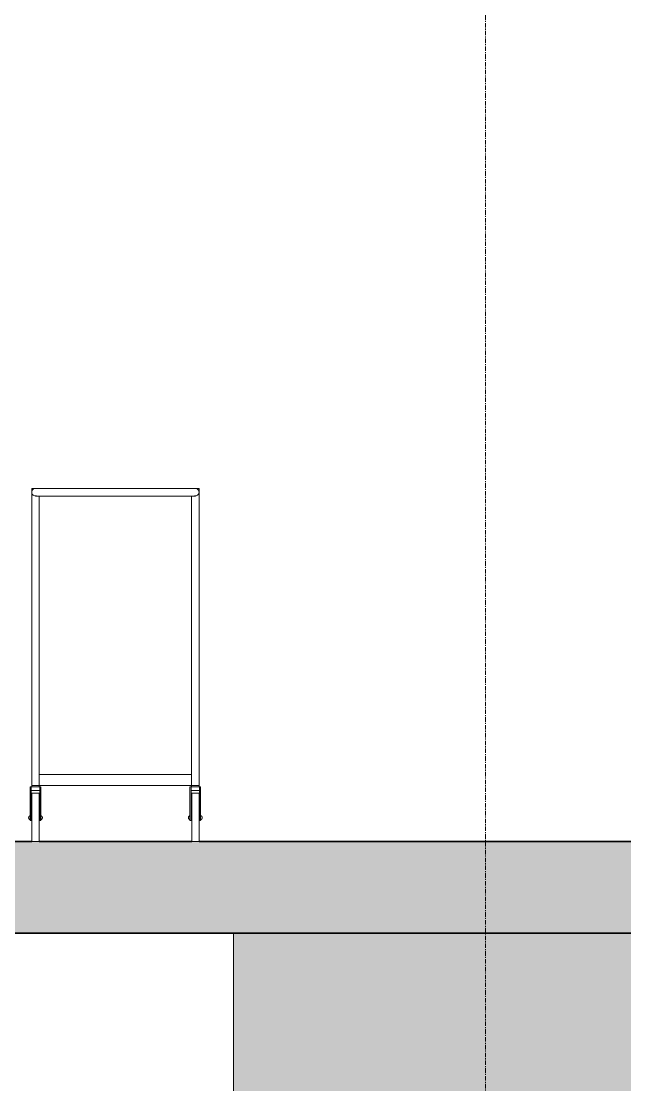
# Model space of a CAD drawing. Header units: inches. Extents: x -657 to 218, y -22 to 381.
# Drawn here: x -354.4 to -290.4, y 94.2 to 206.9 of the extents above; entities that cross this region are included whole.
import ezdxf

# ---------------------------------------------------------------- set-up
doc = ezdxf.new("R2010")
doc.units = ezdxf.units.IN
doc.header["$MEASUREMENT"] = 0
doc.linetypes.add('Grid Line', pattern=[0.826772, 0.472441, -0.11811, 0.11811, -0.11811])
for name, color, linetype, lineweight in [('A-FLOR', 192, 'Continuous', 9), ('A-FLOR-PATT', 8, 'Continuous', 9), ('A-WALL-PATT', 111, 'Continuous', 9), ('I-FURN', 30, 'Continuous', 9), ('I-WALL', 2, 'Continuous', 9), ('S-GRID', 1, 'Continuous', 9)]:
    doc.layers.add(name, color=color, linetype=linetype, lineweight=lineweight)

# ---------------------------------------------------------------- blocks, each defined once
blk = doc.blocks.new('Blocks_Library Cart_F03926EN - Wood and Light Blue-449774-Section 2')
at = {"layer": 'I-FURN'}
for p, q in [((-353.25, 125.91), (-353.25, 157.4)), ((-353.25, 157.4), (-352.71, 157.4)), ((-352.46, 157.4), (-350.88, 157.4)), ((-337.89, 157.4), (-350.88, 157.4)), ((-337.89, 157.4), (-337.14, 157.4)), ((-336.81, 157.4), (-336.32, 157.4)), ((-336.32, 157.4), (-335.53, 157.4)), ((-335.53, 157.4), (-335.53, 125.91)), ((-352.46, 156.62), (-352.46, 125.91)), ((-350.88, 156.61), (-337.89, 156.61)), ((-336.32, 125.91), (-336.32, 156.62)), ((-352.46, 125.91), (-352.46, 127.09)), ((-352.46, 127.09), (-336.32, 127.09)), ((-336.32, 127.09), (-336.32, 125.91)), ((-353.42, 122.57), (-353.42, 125.77)), ((-353.3, 125.77), (-353.42, 125.77)), ((-353.3, 125.77), (-353.3, 122.57)), ((-353.3, 125.41), (-353.3, 125.77)), ((-352.41, 125.77), (-353.3, 125.77)), ((-352.41, 125.41), (-353.3, 125.41)), ((-353.25, 125.91), (-352.46, 125.91)), ((-353.25, 125.91), (-353.25, 125.77)), ((-353.25, 125.91), (-353.25, 125.77)), ((-352.46, 125.12), (-353.25, 125.12)), ((-353.25, 125.12), (-353.25, 122.56)), ((-352.46, 125.91), (-336.32, 125.91)), ((-352.46, 125.77), (-352.46, 125.91)), ((-352.46, 125.77), (-352.46, 125.91)), ((-352.46, 122.56), (-352.46, 125.12)), ((-352.41, 122.57), (-352.41, 125.77)), ((-352.29, 125.77), (-352.41, 125.77)), ((-352.41, 125.77), (-352.41, 125.41)), ((-352.29, 125.77), (-352.29, 122.57)), ((-336.49, 122.57), (-336.49, 125.77)), ((-336.37, 125.77), (-336.49, 125.77)), ((-336.37, 125.77), (-336.37, 122.57)), ((-336.37, 125.41), (-336.37, 125.77)), ((-335.48, 125.77), (-336.37, 125.77)), ((-335.48, 125.41), (-336.37, 125.41)), ((-336.32, 125.91), (-335.53, 125.91)), ((-336.32, 125.91), (-336.32, 125.77)), ((-336.32, 125.91), (-336.32, 125.77)), ((-335.53, 125.12), (-336.31, 125.12)), ((-336.31, 125.12), (-336.31, 122.56)), ((-335.53, 125.77), (-335.53, 125.91)), ((-335.53, 125.77), (-335.53, 125.91)), ((-335.53, 122.56), (-335.53, 125.12)), ((-335.48, 122.57), (-335.48, 125.77)), ((-335.36, 125.77), (-335.48, 125.77)), ((-335.48, 125.77), (-335.48, 125.41)), ((-335.36, 125.77), (-335.36, 122.57)), ((-353.25, 124.81), (-353.3, 124.81)), ((-353.3, 124.54), (-353.25, 124.54)), ((-353.3, 124.54), (-353.25, 124.54)), ((-352.41, 124.81), (-352.46, 124.81)), ((-352.46, 124.54), (-352.41, 124.54)), ((-352.46, 124.54), (-352.41, 124.54)), ((-336.31, 124.81), (-336.37, 124.81)), ((-336.37, 124.54), (-336.31, 124.54)), ((-336.37, 124.54), (-336.31, 124.54)), ((-335.48, 124.81), (-335.53, 124.81)), ((-335.53, 124.54), (-335.48, 124.54)), ((-335.53, 124.54), (-335.48, 124.54)), ((-353.42, 122.57), (-353.42, 122.22)), ((-353.42, 122.28), (-353.42, 122.32)), ((-353.42, 122.29), (-353.42, 122.22)), ((-353.42, 122.22), (-353.3, 122.22)), ((-353.42, 122.22), (-353.3, 122.22)), ((-353.3, 122.22), (-353.3, 122.57)), ((-353.3, 122.22), (-353.3, 122.35)), ((-353.25, 122.56), (-353.25, 120)), ((-352.46, 120), (-352.46, 122.56)), ((-352.41, 122.57), (-352.41, 122.22)), ((-352.41, 122.35), (-352.41, 122.22)), ((-352.41, 122.22), (-352.29, 122.22)), ((-352.41, 122.22), (-352.29, 122.22)), ((-352.29, 122.22), (-352.29, 122.57)), ((-352.29, 122.32), (-352.29, 122.28)), ((-352.29, 122.22), (-352.29, 122.29)), ((-336.49, 122.57), (-336.49, 122.22)), ((-336.49, 122.28), (-336.49, 122.32)), ((-336.49, 122.29), (-336.49, 122.22)), ((-336.49, 122.22), (-336.37, 122.22)), ((-336.49, 122.22), (-336.37, 122.22)), ((-336.37, 122.22), (-336.37, 122.57)), ((-336.37, 122.22), (-336.37, 122.35)), ((-336.31, 122.56), (-336.31, 120)), ((-335.53, 120), (-335.53, 122.56)), ((-335.48, 122.57), (-335.48, 122.22)), ((-335.48, 122.35), (-335.48, 122.22)), ((-335.48, 122.22), (-335.36, 122.22)), ((-335.48, 122.22), (-335.36, 122.22)), ((-335.36, 122.22), (-335.36, 122.57)), ((-335.36, 122.32), (-335.36, 122.28)), ((-335.36, 122.22), (-335.36, 122.29)), ((-353.25, 120), (-352.46, 120)), ((-336.31, 120), (-335.53, 120))]:
    blk.add_line(p, q, dxfattribs=at)
at = {"layer": 'I-FURN', "flags": 128}
for points in [[(-350.88, 157.4), (-350.96, 157.4), (-351.04, 157.4), (-351.12, 157.4), (-351.2, 157.4), (-351.28, 157.4), (-351.35, 157.4), (-351.43, 157.4), (-351.5, 157.4), (-351.58, 157.4), (-351.65, 157.4), (-351.72, 157.4), (-351.79, 157.4), (-351.86, 157.4), (-351.93, 157.4), (-352, 157.4), (-352.06, 157.4), (-352.12, 157.4), (-352.18, 157.4), (-352.24, 157.4), (-352.3, 157.4), (-352.35, 157.4), (-352.4, 157.4), (-352.45, 157.4), (-352.5, 157.4), (-352.54, 157.4), (-352.58, 157.4), (-352.62, 157.4), (-352.66, 157.4), (-352.69, 157.4), (-352.72, 157.4), (-352.75, 157.4), (-352.77, 157.4), (-352.79, 157.4), (-352.81, 157.4), (-352.82, 157.4), (-352.84, 157.4), (-352.84, 157.4), (-352.85, 157.4), (-352.85, 157.4), (-352.85, 157.4)], [(-335.92, 157.4), (-335.93, 157.4), (-335.93, 157.4), (-335.94, 157.4), (-335.95, 157.4), (-335.96, 157.4), (-335.98, 157.4), (-336, 157.4), (-336.02, 157.4), (-336.05, 157.4), (-336.08, 157.4), (-336.11, 157.4), (-336.15, 157.4), (-336.18, 157.4), (-336.22, 157.4), (-336.27, 157.4), (-336.31, 157.4), (-336.36, 157.4), (-336.41, 157.4), (-336.47, 157.4), (-336.52, 157.4), (-336.58, 157.4), (-336.64, 157.4), (-336.7, 157.4), (-336.76, 157.4), (-336.83, 157.4), (-336.9, 157.4), (-336.96, 157.4), (-337.03, 157.4), (-337.11, 157.4), (-337.18, 157.4), (-337.25, 157.4), (-337.33, 157.4), (-337.4, 157.4), (-337.48, 157.4), (-337.56, 157.4), (-337.64, 157.4), (-337.71, 157.4), (-337.79, 157.4), (-337.87, 157.4), (-337.89, 157.4)], [(-352.85, 156.61), (-352.85, 156.61), (-352.85, 156.61), (-352.84, 156.61), (-352.83, 156.61), (-352.81, 156.61), (-352.8, 156.61), (-352.78, 156.61), (-352.75, 156.61), (-352.73, 156.61), (-352.7, 156.61), (-352.67, 156.61), (-352.63, 156.61), (-352.59, 156.61), (-352.55, 156.61), (-352.51, 156.61), (-352.46, 156.61), (-352.42, 156.61), (-352.36, 156.61), (-352.31, 156.61), (-352.26, 156.61), (-352.2, 156.61), (-352.14, 156.61), (-352.08, 156.61), (-352.01, 156.61), (-351.95, 156.61), (-351.88, 156.61), (-351.81, 156.61), (-351.74, 156.61), (-351.67, 156.61), (-351.6, 156.61), (-351.52, 156.61), (-351.45, 156.61), (-351.37, 156.61), (-351.3, 156.61), (-351.22, 156.61), (-351.14, 156.61), (-351.06, 156.61), (-350.98, 156.61), (-350.91, 156.61), (-350.88, 156.61)], [(-337.89, 156.61), (-337.81, 156.61), (-337.73, 156.61), (-337.66, 156.61), (-337.58, 156.61), (-337.5, 156.61), (-337.42, 156.61), (-337.35, 156.61), (-337.27, 156.61), (-337.2, 156.61), (-337.13, 156.61), (-337.05, 156.61), (-336.98, 156.61), (-336.91, 156.61), (-336.85, 156.61), (-336.78, 156.61), (-336.72, 156.61), (-336.65, 156.61), (-336.59, 156.61), (-336.54, 156.61), (-336.48, 156.61), (-336.43, 156.61), (-336.38, 156.61), (-336.33, 156.61), (-336.28, 156.61), (-336.24, 156.61), (-336.19, 156.61), (-336.16, 156.61), (-336.12, 156.61), (-336.09, 156.61), (-336.06, 156.61), (-336.03, 156.61), (-336.01, 156.61), (-335.99, 156.61), (-335.97, 156.61), (-335.95, 156.61), (-335.94, 156.61), (-335.93, 156.61), (-335.93, 156.61), (-335.92, 156.61), (-335.92, 156.61)], [(-353.58, 122.51), (-353.58, 122.52), (-353.58, 122.53), (-353.58, 122.54), (-353.57, 122.55), (-353.57, 122.56), (-353.57, 122.57), (-353.57, 122.58), (-353.57, 122.59), (-353.56, 122.6), (-353.56, 122.61), (-353.55, 122.62), (-353.55, 122.63), (-353.55, 122.64), (-353.54, 122.64), (-353.53, 122.65), (-353.53, 122.66), (-353.52, 122.67), (-353.52, 122.68), (-353.51, 122.68), (-353.5, 122.69), (-353.5, 122.7), (-353.49, 122.7), (-353.48, 122.71), (-353.47, 122.72), (-353.47, 122.72), (-353.46, 122.73), (-353.45, 122.73), (-353.44, 122.74), (-353.43, 122.74), (-353.42, 122.74), (-353.42, 122.75)], [(-353.58, 122.51), (-353.58, 122.52), (-353.58, 122.53), (-353.58, 122.54), (-353.57, 122.55), (-353.57, 122.56), (-353.57, 122.57), (-353.57, 122.58), (-353.57, 122.59), (-353.56, 122.6), (-353.56, 122.61), (-353.55, 122.62), (-353.55, 122.63)], [(-353.55, 122.41), (-353.56, 122.41), (-353.56, 122.42), (-353.56, 122.43), (-353.57, 122.44), (-353.57, 122.45), (-353.57, 122.46), (-353.57, 122.47), (-353.58, 122.48), (-353.58, 122.49), (-353.58, 122.5), (-353.58, 122.51), (-353.58, 122.51)], [(-353.42, 122.28), (-353.43, 122.29), (-353.43, 122.29), (-353.44, 122.3), (-353.45, 122.3), (-353.46, 122.31), (-353.47, 122.31), (-353.48, 122.32), (-353.48, 122.32), (-353.49, 122.33), (-353.5, 122.33), (-353.51, 122.34), (-353.51, 122.35), (-353.52, 122.36), (-353.53, 122.36), (-353.53, 122.37), (-353.54, 122.38), (-353.54, 122.39), (-353.55, 122.4), (-353.55, 122.41), (-353.56, 122.41), (-353.56, 122.42), (-353.56, 122.43), (-353.57, 122.44), (-353.57, 122.45), (-353.57, 122.46), (-353.57, 122.47), (-353.58, 122.48), (-353.58, 122.49), (-353.58, 122.5), (-353.58, 122.51), (-353.58, 122.51)], [(-352.29, 122.75), (-352.28, 122.74), (-352.27, 122.74), (-352.26, 122.73), (-352.25, 122.73), (-352.25, 122.72), (-352.24, 122.72), (-352.23, 122.71), (-352.22, 122.71), (-352.21, 122.7), (-352.21, 122.69), (-352.2, 122.69), (-352.19, 122.68), (-352.19, 122.67), (-352.18, 122.67), (-352.17, 122.66), (-352.17, 122.65), (-352.16, 122.64), (-352.16, 122.63), (-352.15, 122.62), (-352.15, 122.62), (-352.15, 122.61), (-352.14, 122.6), (-352.14, 122.59), (-352.14, 122.58), (-352.13, 122.57), (-352.13, 122.56), (-352.13, 122.55), (-352.13, 122.54), (-352.13, 122.53), (-352.13, 122.52), (-352.13, 122.51)], [(-352.13, 122.51), (-352.13, 122.5), (-352.13, 122.5), (-352.13, 122.49), (-352.13, 122.48), (-352.13, 122.47), (-352.13, 122.46), (-352.14, 122.45), (-352.14, 122.44), (-352.14, 122.43), (-352.15, 122.42), (-352.15, 122.41), (-352.16, 122.4), (-352.16, 122.39), (-352.17, 122.38), (-352.17, 122.38), (-352.18, 122.37), (-352.18, 122.36), (-352.19, 122.35), (-352.2, 122.35), (-352.2, 122.34), (-352.21, 122.33), (-352.22, 122.33), (-352.22, 122.32), (-352.23, 122.31), (-352.24, 122.31), (-352.25, 122.3), (-352.26, 122.3), (-352.27, 122.29), (-352.28, 122.29), (-352.28, 122.29), (-352.29, 122.28)], [(-352.13, 122.51), (-352.13, 122.5), (-352.13, 122.5), (-352.13, 122.49), (-352.13, 122.48), (-352.13, 122.47), (-352.13, 122.46), (-352.14, 122.45), (-352.14, 122.44), (-352.14, 122.43), (-352.15, 122.42), (-352.15, 122.41), (-352.16, 122.4), (-352.16, 122.39), (-352.17, 122.38), (-352.17, 122.38), (-352.18, 122.37), (-352.18, 122.36), (-352.19, 122.35), (-352.2, 122.35), (-352.2, 122.34), (-352.21, 122.33)], [(-352.16, 122.63), (-352.15, 122.62), (-352.15, 122.62), (-352.15, 122.61), (-352.14, 122.6), (-352.14, 122.59), (-352.14, 122.58), (-352.13, 122.57), (-352.13, 122.56), (-352.13, 122.55), (-352.13, 122.54), (-352.13, 122.53), (-352.13, 122.52), (-352.13, 122.51)], [(-336.65, 122.51), (-336.65, 122.52), (-336.65, 122.53), (-336.65, 122.54), (-336.65, 122.55), (-336.64, 122.56), (-336.64, 122.57), (-336.64, 122.58), (-336.64, 122.59), (-336.63, 122.6), (-336.63, 122.61), (-336.63, 122.62), (-336.62, 122.63), (-336.62, 122.64), (-336.61, 122.64), (-336.61, 122.65), (-336.6, 122.66), (-336.59, 122.67), (-336.59, 122.68), (-336.58, 122.68), (-336.57, 122.69), (-336.57, 122.7), (-336.56, 122.7), (-336.55, 122.71), (-336.54, 122.72), (-336.54, 122.72), (-336.53, 122.73), (-336.52, 122.73), (-336.51, 122.74), (-336.5, 122.74), (-336.49, 122.74), (-336.49, 122.75)], [(-336.65, 122.51), (-336.65, 122.52), (-336.65, 122.53), (-336.65, 122.54), (-336.65, 122.55), (-336.64, 122.56), (-336.64, 122.57), (-336.64, 122.58), (-336.64, 122.59), (-336.63, 122.6), (-336.63, 122.61), (-336.63, 122.62), (-336.62, 122.63)], [(-336.62, 122.41), (-336.63, 122.41), (-336.63, 122.42), (-336.63, 122.43), (-336.64, 122.44), (-336.64, 122.45), (-336.64, 122.46), (-336.64, 122.47), (-336.65, 122.48), (-336.65, 122.49), (-336.65, 122.5), (-336.65, 122.51), (-336.65, 122.51)], [(-336.49, 122.28), (-336.5, 122.29), (-336.51, 122.29), (-336.51, 122.3), (-336.52, 122.3), (-336.53, 122.31), (-336.54, 122.31), (-336.55, 122.32), (-336.56, 122.32), (-336.56, 122.33), (-336.57, 122.33), (-336.58, 122.34), (-336.58, 122.35), (-336.59, 122.36), (-336.6, 122.36), (-336.6, 122.37), (-336.61, 122.38), (-336.61, 122.39), (-336.62, 122.4), (-336.62, 122.41), (-336.63, 122.41), (-336.63, 122.42), (-336.63, 122.43), (-336.64, 122.44), (-336.64, 122.45), (-336.64, 122.46), (-336.64, 122.47), (-336.65, 122.48), (-336.65, 122.49), (-336.65, 122.5), (-336.65, 122.51), (-336.65, 122.51)], [(-335.36, 122.75), (-335.35, 122.74), (-335.34, 122.74), (-335.33, 122.73), (-335.32, 122.73), (-335.32, 122.72), (-335.31, 122.72), (-335.3, 122.71), (-335.29, 122.71), (-335.28, 122.7), (-335.28, 122.69), (-335.27, 122.69), (-335.26, 122.68), (-335.26, 122.67), (-335.25, 122.67), (-335.24, 122.66), (-335.24, 122.65), (-335.23, 122.64), (-335.23, 122.63), (-335.22, 122.62), (-335.22, 122.62), (-335.22, 122.61), (-335.21, 122.6), (-335.21, 122.59), (-335.21, 122.58), (-335.2, 122.57), (-335.2, 122.56), (-335.2, 122.55), (-335.2, 122.54), (-335.2, 122.53), (-335.2, 122.52), (-335.2, 122.51)], [(-335.2, 122.51), (-335.2, 122.5), (-335.2, 122.5), (-335.2, 122.49), (-335.2, 122.48), (-335.2, 122.47), (-335.21, 122.46), (-335.21, 122.45), (-335.21, 122.44), (-335.21, 122.43), (-335.22, 122.42), (-335.22, 122.41), (-335.23, 122.4), (-335.23, 122.39), (-335.24, 122.38), (-335.24, 122.38), (-335.25, 122.37), (-335.25, 122.36), (-335.26, 122.35), (-335.27, 122.35), (-335.27, 122.34), (-335.28, 122.33), (-335.29, 122.33), (-335.3, 122.32), (-335.3, 122.31), (-335.31, 122.31), (-335.32, 122.3), (-335.33, 122.3), (-335.34, 122.29), (-335.35, 122.29), (-335.36, 122.29), (-335.36, 122.28)], [(-335.2, 122.51), (-335.2, 122.5), (-335.2, 122.5), (-335.2, 122.49), (-335.2, 122.48), (-335.2, 122.47), (-335.21, 122.46), (-335.21, 122.45), (-335.21, 122.44), (-335.21, 122.43), (-335.22, 122.42), (-335.22, 122.41), (-335.23, 122.4), (-335.23, 122.39), (-335.24, 122.38), (-335.24, 122.38), (-335.25, 122.37), (-335.25, 122.36), (-335.26, 122.35), (-335.27, 122.35), (-335.27, 122.34), (-335.28, 122.33)], [(-335.23, 122.63), (-335.22, 122.62), (-335.22, 122.62), (-335.22, 122.61), (-335.21, 122.6), (-335.21, 122.59), (-335.21, 122.58), (-335.2, 122.57), (-335.2, 122.56), (-335.2, 122.55), (-335.2, 122.54), (-335.2, 122.53), (-335.2, 122.52), (-335.2, 122.51)]]:
    blk.add_lwpolyline(points, dxfattribs=at)
at = {"layer": 'I-FURN'}
for centre, start, end in [((-352.85, 157.01), 77.0022, 180), ((-352.85, 157.01), 180, 282.9978), ((-335.92, 157.01), 0, 105), ((-335.92, 157.01), 255, 0)]:
    blk.add_arc(centre, 0.394, start, end, dxfattribs=at)

msp = doc.modelspace()

# ---------------------------------------------------------------- hatches: boundary and pattern name
at = {"layer": 'A-FLOR-PATT'}
msp.add_hatch(color=256, dxfattribs=at).paths.add_polyline_path([(-318.83, 110.27), (51.65, 110.27), (51.65, 120), (-568.94, 120), (-568.94, 110.27), (-332.04, 110.27)])
msp.add_hatch(color=256, dxfattribs=at).paths.add_polyline_path([(-318.83, 110.27), (51.65, 110.27), (51.65, 120), (-568.94, 120), (-568.94, 110.27), (-332.04, 110.27)])
msp.add_hatch(color=256, dxfattribs=at).paths.add_polyline_path([(-318.83, 110.27), (51.65, 110.27), (51.65, 120), (-568.94, 120), (-568.94, 110.27), (-332.04, 110.27)])
at = {"layer": 'A-WALL-PATT'}
h = msp.add_hatch(dxfattribs=at)
h.set_pattern_fill('FP_3', color=256, style=0, pattern_type=2)
h.set_pattern_definition([(0, (-574.646, 0), (0, 2.953), []), (90, (-574.646, 0), (-4.429, 2.953), [2.953, -2.953])])
h.paths.add_polyline_path([(-234.29, 13.95), (-234.4, 13.98), (-234.33, 13.95), (-234.3, 13.95)])
h.paths.add_polyline_path([(-234.96, 0), (-193.62, 0), (-193.62, 49.97), (-104.59, 110.27), (-331.88, 110.27), (-331.88, 39.37), (-278.37, 39.37), (-278.37, 41.34), (-278.86, 41.34), (-278.86, 43.31), (-276.89, 43.31), (-276.89, 41.34), (-277.39, 41.34), (-277.39, 39.37), (-238.57, 39.37), (-238.57, 35.43), (-277.39, 35.43), (-277.39, 33.46), (-275.15, 33.46), (-275.15, 29.53), (-274.77, 29.53), (-274.75, 33.46), (-270.5, 33.46), (-270.5, 29.53), (-268.94, 29.53), (-268.93, 33.46), (-265.93, 33.46), (-265.93, 29.53), (-265.55, 29.53), (-265.53, 33.46), (-262.92, 33.46), (-262.92, 29.53), (-262.15, 29.53), (-262.15, 33.46), (-259.52, 33.46), (-259.52, 29.53), (-259.14, 29.53), (-259.13, 33.46), (-256.13, 33.46), (-256.13, 29.53), (-255.35, 29.53), (-255.35, 33.46), (-239.34, 33.46), (-239.34, 29.53), (-226.85, 29.53), (-226.85, 29.41), (-226.61, 29.26), (-226.52, 29.02), (-226.6, 28.82), (-226.85, 28.62), (-227.84, 28.62), (-227.84, 26.06), (-227.72, 25.83), (-227.8, 25.68), (-227.87, 25.59), (-233.06, 25.59), (-233.08, 23.43), (-234.42, 23.4), (-234.47, 23.37), (-234.62, 23.34), (-234.42, 23.35), (-234.17, 23.24), (-234.18, 23.18), (-234.2, 23.07), (-234.3, 23.03), (-234.32, 23.02), (-234.29, 22.86), (-234.18, 22.73), (-234.18, 22.59), (-234.36, 22.09), (-234.42, 21.74), (-234.43, 21.42), (-234.35, 20.91), (-234.15, 20.44), (-234.11, 20.35), (-234.12, 20.19), (-234.25, 19.9), (-234.01, 19.31), (-233.92, 18.63), (-233.94, 18.34), (-234.06, 17.83), (-234.31, 17.38), (-234.05, 17.35), (-234.02, 17.28), (-234.16, 16.97), (-234.43, 16.32), (-234.54, 15.75), (-234.54, 15.58), (-234.4, 14.77), (-234.24, 14.38), (-234.14, 14.07), (-234.18, 14.04), (-234.18, 14.02), (-234.18, 14.01), (-234.29, 13.95), (-234.06, 13.95), (-234.08, 9.25), (-234.3, 8.21), (-234.97, 6.47), (-235.03, 6.06), (-234.98, 5.4), (-234.81, 4.83), (-234.56, 4.38), (-234.42, 4.24), (-234.3, 4.15), (-234.39, 3.95), (-234.5, 3.89), (-234.48, 3.69), (-234.3, 3.54), (-234.39, 3.36), (-234.5, 3.27), (-234.5, 3.1), (-234.59, 3.09), (-234.32, 2.94), (-234.47, 2.7), (-234.99, 2.15), (-235.25, 1.72), (-235.34, 1.53), (-235.1, 1.45), (-235, 1.35), (-234.88, 1.16), (-234.81, 0.95), (-234.79, 0.75), (-234.84, 0.75), (-235.03, 0.2), (-235.37, 0), (-235, 0)])
h.paths.add_polyline_path([(-530.24, 24.4), (-530.28, 24.33), (-530.24, 24.34)])
h.paths.add_polyline_path([(-529.99, 24.46), (-530.13, 24.46), (-530.18, 24.39), (-530.06, 24.41), (-530.03, 24.43)])
h.paths.add_polyline_path([(-529.87, 24.3), (-529.83, 24.3), (-529.77, 24.18)])
h.paths.add_polyline_path([(-568.94, 0), (-561.17, 0), (-560.86, 8.86), (-561.52, 8.86), (-561.54, 9.61), (-561.71, 9.7), (-561.75, 9.84), (-561.65, 10.03), (-561.56, 10.09), (-561.59, 10.12), (-561.74, 10), (-561.78, 9.91), (-561.82, 10.21), (-561.83, 11.23), (-561.7, 14.04), (-561.55, 16.14), (-561.14, 19.9), (-560.59, 23.51), (-560.41, 24.08), (-560.37, 24.05), (-560.34, 24.09), (-560.37, 24.21), (-560.33, 24.34), (-560.24, 24.44), (-558.67, 25.5), (-558.36, 26.54), (-557.82, 28.44), (-557.64, 28.8), (-557.12, 29.36), (-556.69, 29.61), (-556.31, 29.73), (-555.88, 29.78), (-534.62, 29.76), (-534.1, 29.66), (-533.62, 29.44), (-533.37, 29.24), (-532.89, 28.63), (-532.6, 27.83), (-532.36, 26.91), (-531.95, 25.62), (-531.95, 25.56), (-532.12, 25.55), (-532.09, 25.52), (-531.97, 25.52), (-531.83, 25.46), (-529.95, 24.4), (-529.69, 23.99), (-529.45, 22.94), (-529.39, 22.59), (-528.78, 18.06), (-528.45, 14.27), (-528.31, 10.63), (-528.4, 9.94), (-528.57, 9.61), (-528.66, 9.61), (-528.68, 8.86), (-529.32, 8.86), (-528.96, 0), (-510.7, 0), (-510.7, 96), (-568.94, 96), (-568.94, 7.02)])
h.paths.add_polyline_path([(-560.19, 0), (-559.33, 0), (-558.97, 8.86), (-559.64, 8.86), (-560.38, 0), (-560.2, 0)])
h.paths.add_polyline_path([(-557.45, 0), (-556.93, 0), (-556.61, 8.86), (-557.75, 8.86), (-558.49, 0), (-558.31, 0)])
h.paths.add_polyline_path([(-556.14, 0), (-534.53, 0), (-535.28, 8.86), (-555.39, 8.86), (-556.09, 0.6)])
h.paths.add_polyline_path([(-533.74, 0), (-532.15, 0), (-532.9, 8.86), (-534.09, 8.86), (-533.8, 1.5)])
h.paths.add_polyline_path([(-530.81, 0), (-529.75, 0), (-530.5, 8.86), (-531.18, 8.86), (-530.87, 1.5)])
h.paths.add_polyline_path([(-302.14, 0), (-281.42, 0), (-281.47, 0.1), (-281.57, 0.1), (-281.92, 2.76), (-283.66, 2.76), (-283.66, 14.33), (-284.04, 14.33), (-284.06, 2.76), (-288.31, 2.76), (-288.31, 14.33), (-295.74, 14.33), (-296.85, 0.11), (-297.03, 0.09), (-297.44, 0.13), (-297.43, 0.18), (-297.4, 3.95), (-297.19, 14.33), (-298.32, 14.33), (-298.32, 16.14), (-298.1, 16.17), (-298.19, 16.24), (-298.19, 16.27), (-298.28, 16.29), (-298.28, 16.4), (-297.71, 17.19), (-297.37, 17.43), (-296.76, 17.66), (-296.13, 17.71), (-288.31, 17.71), (-288.31, 25.59), (-302.14, 25.59), (-302.14, 1.97), (-303.77, 1.97), (-303.77, 0), (-302.74, 0)])
h.paths.add_polyline_path([(-281.33, 0), (-280.81, 0), (-280.84, 0.1), (-281.06, 0.06), (-281.1, 0.04), (-281.36, 0.04), (-281.41, 0.1), (-281.45, 0.1), (-281.39, 0), (-281.33, 0)])
h.paths.add_polyline_path([(-280.81, 0), (-278.37, 0), (-278.37, 2.76), (-279.02, 2.76), (-279.02, 25.59), (-279.6, 25.56), (-279.79, 24.72), (-279.81, 2.76), (-280.93, 2.76), (-280.81, 0.76), (-280.81, 0.16)])
h.paths.add_polyline_path([(-275.15, 0), (-246.42, 0), (-246.47, 0.1), (-246.57, 0.1), (-246.92, 2.76), (-255.35, 2.76), (-255.35, 8.7), (-247.68, 8.7), (-247.73, 9.09), (-255.35, 9.09), (-255.35, 14.33), (-256.13, 14.33), (-256.14, 2.76), (-259.14, 2.76), (-259.14, 14.33), (-259.52, 14.33), (-259.54, 2.76), (-261.61, 2.76), (-261.72, 1.5), (-261.89, 0.1), (-262.03, 0.09), (-262.44, 0.13), (-262.43, 0.18), (-262.4, 3.95), (-262.2, 14.33), (-262.92, 14.33), (-262.94, 2.76), (-265.55, 2.76), (-265.55, 25.59), (-265.93, 25.59), (-265.94, 2.76), (-268.94, 2.76), (-268.94, 25.59), (-270.5, 25.59), (-270.52, 2.76), (-274.77, 2.76), (-274.77, 25.59), (-275.15, 25.59), (-275.16, 2.76), (-277.39, 2.76), (-277.39, 0), (-275.15, 0)])
h.paths.add_polyline_path([(-246.26, 0), (-245.81, 0), (-245.84, 0.1), (-246.06, 0.06), (-246.1, 0.04), (-246.37, 0.06), (-246.41, 0.1), (-246.45, 0.1), (-246.39, 0), (-246.27, 0)])
h.paths.add_polyline_path([(-65.2, 0), (-65.2, 84.7), (-65.66, 84.7), (-65.66, 76.87), (-179.15, 0), (-117.72, 0), (-117.75, 1.97), (-117.85, 2.01), (-117.95, 2.03), (-118.09, 2.07), (-118.11, 2.17), (-118.08, 25.49), (-118.06, 25.52), (-118.05, 26.76), (-117.97, 26.96), (-117.98, 27.04), (-117.82, 27.2), (-117.7, 27.25), (-117.57, 27.19), (-117.57, 27.26), (-112.38, 27.27), (-112.32, 27.7), (-112.2, 28.02), (-111.71, 28.61), (-111.44, 28.82), (-110.94, 29.1), (-110.37, 29.31), (-109.72, 29.44), (-108.99, 29.49), (-107.8, 29.46), (-106.76, 29.19), (-106.18, 28.81), (-105.9, 28.52), (-105.72, 28.22), (-105.6, 27.75), (-105.54, 27.26), (-82.92, 27.22), (-82.72, 27.21), (-82.6, 27.01), (-82.57, 27.01), (-82.55, 26.74), (-82.58, 26.71), (-82.54, 26.29), (-82.52, 25.86), (-82.48, 25.86), (-82.48, 25.72), (-82.46, 25.58), (-81.75, 25.49), (-81.66, 25.39), (-81.62, 25.39), (-81.62, 2.17), (-81.66, 2.17), (-81.68, 2.03), (-81.75, 2.07), (-81.8, 1.99), (-81.9, 2.01), (-82.01, 1.97), (-82.01, 0), (-67.83, 0)])
h.paths.add_polyline_path([(-245.81, 0), (-236.14, 0), (-236.52, 0.22), (-236.7, 0.75), (-236.72, 0.75), (-236.64, 1.14), (-236.44, 1.43), (-236.2, 1.53), (-236.17, 1.54), (-236.58, 2.22), (-236.83, 2.5), (-237.16, 2.85), (-237.18, 2.98), (-237.1, 3.07), (-237.01, 3.1), (-237.04, 3.32), (-237.21, 3.44), (-237.17, 3.61), (-237.01, 3.7), (-237.03, 3.9), (-237.21, 4.03), (-237.17, 4.2), (-237.01, 4.29), (-236.66, 4.92), (-236.58, 5.18), (-236.49, 5.65), (-236.52, 6.33), (-236.58, 6.59), (-236.91, 7.48), (-237.23, 8.32), (-237.43, 9.46), (-237.45, 10.7), (-237.41, 13.95), (-237.23, 13.95), (-237.32, 14.02), (-237.33, 14.04), (-237.33, 14.07), (-237.41, 14.07), (-237.05, 14.98), (-236.97, 15.77), (-237.13, 16.5), (-237.45, 17.37), (-237.41, 17.41), (-237.26, 17.41), (-237.53, 18.06), (-237.59, 18.71), (-237.54, 19.16), (-237.39, 19.64), (-237.26, 19.95), (-237.38, 20.13), (-237.36, 20.4), (-237.24, 20.67), (-237.11, 21.17), (-237.08, 21.67), (-237.21, 22.27), (-237.33, 22.73), (-237.28, 22.81), (-237.19, 22.88), (-237.21, 23.03), (-237.36, 23.12), (-237.34, 23.13), (-237.28, 23.26), (-237.05, 23.36), (-236.92, 23.37), (-236.95, 23.43), (-238.45, 23.43), (-238.45, 25.59), (-239.34, 25.59), (-239.36, 21.38), (-245.69, 21.36), (-245.75, 20.98), (-239.34, 20.98), (-239.36, 15.24), (-245.6, 15.24), (-245.6, 14.84), (-239.34, 14.84), (-239.35, 9.09), (-246.48, 9.09), (-246.42, 8.7), (-239.34, 8.7), (-239.35, 2.76), (-245.93, 2.76), (-245.81, 0.76), (-245.81, 0.16)])
h.paths.add_polyline_path([(-236.1, 0), (-235.41, 0), (-235.79, 0.18), (-235.82, 0.17)])
h.paths.add_polyline_path([(-82.63, 1.97), (-82.73, 1.99), (-82.68, 1.97)])
h.paths.add_polyline_path([(-192.63, 9.89), (-191.65, 10.56), (-191.65, 48.93), (-192.63, 48.26), (-192.63, 21.74)])
h.paths.add_polyline_path([(-190.66, 11.22), (-186.73, 13.89), (-186.73, 52.26), (-190.66, 49.6), (-190.66, 21.74)])
h.paths.add_polyline_path([(-234.31, 14.03), (-234.32, 14.07), (-234.31, 14.03)])
h.paths.add_polyline_path([(-237.21, 14.03), (-237.23, 14.07), (-237.22, 14.04)])
h.paths.add_polyline_path([(-185.74, 14.56), (-181.8, 17.22), (-181.8, 55.6), (-185.74, 52.93), (-185.74, 21.74)])
h.paths.add_polyline_path([(-262.92, 16.94), (-262.71, 17.19), (-262.46, 17.38), (-262.15, 17.53), (-262.15, 25.59), (-262.92, 25.59), (-262.92, 16.94)])
h.paths.add_polyline_path([(-256.08, 17.71), (-255.35, 17.71), (-255.35, 20.98), (-246.79, 21.01), (-246.72, 21.38), (-255.35, 21.38), (-255.35, 25.59), (-256.13, 25.59), (-256.13, 17.71)])
h.paths.add_polyline_path([(-283.79, 17.71), (-283.66, 17.71), (-283.66, 25.59), (-284.04, 25.59), (-284.04, 17.71)])
h.paths.add_polyline_path([(-259.52, 17.71), (-259.14, 17.71), (-259.14, 25.59), (-259.52, 25.59), (-259.52, 18.06)])
h.paths.add_polyline_path([(-180.82, 17.89), (-176.88, 20.56), (-176.88, 58.93), (-180.82, 56.26), (-180.82, 21.74)])
h.paths.add_polyline_path([(-175.9, 21.22), (-171.96, 23.89), (-171.96, 62.26), (-175.9, 59.6), (-175.9, 21.74)])
h.paths.add_polyline_path([(-234.64, 23.39), (-234.64, 23.43), (-234.65, 23.39)])
h.paths.add_polyline_path([(-560.3, 23.95), (-560.24, 23.99), (-560.31, 23.99)])
h.paths.add_polyline_path([(-170.98, 24.56), (-167.04, 27.22), (-167.04, 65.6), (-170.98, 62.93), (-170.98, 36.46)])
h.paths.add_polyline_path([(-558.74, 25.14), (-558.77, 25.29), (-558.76, 25.2), (-558.75, 25.16)])
h.paths.add_polyline_path([(-82.49, 25.98), (-82.51, 25.98), (-82.51, 26.87), (-82.48, 26.87), (-82.49, 26.08)])
h.paths.add_polyline_path([(-118.06, 26.76), (-118, 26.93), (-118, 26.88), (-118.05, 26.79)])
h.paths.add_polyline_path([(-105.97, 27.26), (-106.09, 28.07), (-106.02, 27.68), (-105.99, 27.41)])
h.paths.add_polyline_path([(-166.06, 27.89), (-162.12, 30.56), (-162.12, 68.93), (-166.06, 66.26), (-166.06, 36.46)])
h.paths.add_polyline_path([(-288.31, 29.53), (-288.29, 33.46), (-284.04, 33.46), (-284.04, 29.53), (-283.66, 29.53), (-283.65, 33.46), (-279.79, 33.46), (-279.79, 29.53), (-279.35, 29.57), (-279.28, 29.8), (-279.1, 29.87), (-279.02, 29.89), (-279, 33.46), (-278.37, 33.46), (-278.37, 35.43), (-303.77, 35.43), (-303.77, 34.25), (-302.14, 34.25), (-302.14, 29.53), (-292.41, 29.53)])
h.paths.add_polyline_path([(-161.13, 31.22), (-157.2, 33.89), (-157.2, 72.26), (-161.13, 69.6), (-161.13, 36.46)])
h.paths.add_polyline_path([(-156.21, 34.56), (-152.28, 37.22), (-152.28, 75.6), (-156.21, 72.93), (-156.21, 36.46)])
h.paths.add_polyline_path([(-151.29, 37.89), (-147.36, 40.56), (-147.36, 78.93), (-151.29, 76.26), (-151.29, 51.18)])
h.paths.add_polyline_path([(-146.37, 41.22), (-142.43, 43.89), (-142.43, 82.26), (-146.37, 79.6), (-146.37, 51.18)])
h.paths.add_polyline_path([(-141.45, 44.56), (-137.51, 47.22), (-137.51, 85.6), (-141.45, 82.93), (-141.45, 51.18)])
h.paths.add_polyline_path([(-136.53, 47.89), (-132.59, 50.56), (-132.59, 88.93), (-136.53, 86.26), (-136.53, 51.18)])
h.paths.add_polyline_path([(-131.61, 51.22), (-127.67, 53.89), (-127.67, 92.26), (-131.61, 89.6), (-131.61, 80.61)])
h.paths.add_polyline_path([(-126.69, 54.56), (-122.75, 57.22), (-122.75, 95.6), (-126.69, 92.93), (-126.69, 80.61)])
h.paths.add_polyline_path([(-121.76, 57.89), (-117.83, 60.56), (-117.83, 98.93), (-121.76, 96.26), (-121.76, 80.61)])
h.paths.add_polyline_path([(-116.84, 61.22), (-112.91, 63.89), (-112.91, 102.26), (-116.84, 99.6), (-116.84, 65.9)])
h.paths.add_polyline_path([(-111.92, 64.56), (-107.99, 67.22), (-107.99, 105.6), (-111.92, 102.93), (-111.92, 65.9)])
h.paths.add_polyline_path([(-107, 67.89), (-103.06, 70.56), (-103.06, 108.93), (-107, 106.26), (-107, 80.61)])
h.paths.add_polyline_path([(-102.08, 71.22), (-98.14, 73.89), (-98.14, 110.27), (-101.08, 110.27), (-102.08, 109.6), (-102.08, 80.61)])
h.paths.add_polyline_path([(-97.16, 74.56), (-93.22, 77.22), (-93.22, 110.27), (-97.16, 110.27), (-97.16, 80.61)])
h.paths.add_polyline_path([(-92.24, 77.89), (-88.3, 80.56), (-88.3, 110.27), (-92.24, 110.27), (-92.24, 80.61)])
h.paths.add_polyline_path([(-87.32, 81.22), (-83.38, 83.89), (-83.38, 110.27), (-87.32, 110.27), (-87.32, 95.89)])
h.paths.add_polyline_path([(-82.39, 84.56), (-78.46, 87.22), (-78.46, 110.27), (-82.39, 110.27), (-82.39, 95.89)])
h.paths.add_polyline_path([(-65.66, 86.67), (-65.27, 86.67), (-65.27, 91.36), (-65.2, 91.36), (-65.2, 110.27), (-65.66, 110.27), (-65.66, 91.36)])
h.paths.add_polyline_path([(-77.47, 87.89), (-73.54, 90.56), (-73.54, 110.27), (-77.47, 110.27), (-77.47, 95.89)])
h.paths.add_polyline_path([(-72.55, 91.22), (-68.62, 93.89), (-68.62, 110.27), (-72.55, 110.27), (-72.55, 95.89)])
h.paths.add_polyline_path([(-67.63, 94.56), (-66.65, 95.22), (-66.65, 110.27), (-67.63, 110.27), (-67.63, 95.33)])
h.paths.add_polyline_path([(-543.42, 98.24), (-510.7, 98.24), (-510.7, 102.36), (-568.94, 102.36), (-568.94, 98.24)])
h.paths.add_polyline_path([(-543.42, 104.61), (-510.7, 104.61), (-510.7, 110.27), (-568.94, 110.27), (-568.94, 104.61)])

# ---------------------------------------------------------------- linework, layer by layer
at = {"layer": 'A-FLOR', "lineweight": 35}
for p, q in [((-353.25, 120), (-468.48, 120)), ((-336.31, 120), (-352.46, 120)), ((51.65, 120), (-335.53, 120)), ((-569.52, 110.27), (51.65, 110.27))]:
    msp.add_line(p, q, dxfattribs=at)
at = {"layer": 'I-WALL'}
msp.add_line((-331.88, 110.27), (-331.88, 29.53), dxfattribs=at)
at = {"layer": 'S-GRID', "linetype": 'Grid Line'}
msp.add_line((-305.17, -12), (-305.17, 216), dxfattribs=at)

# ---------------------------------------------------------------- block references
at = {"layer": 'I-FURN'}
msp.add_blockref('Blocks_Library Cart_F03926EN - Wood and Light Blue-449774-Section 2', (0, 0), dxfattribs=at)
msp.add_blockref('Blocks_Library Cart_F03926EN - Wood and Light Blue-449774-Section 2', (0, 0), dxfattribs=at)

doc.saveas('drawing.dxf')
